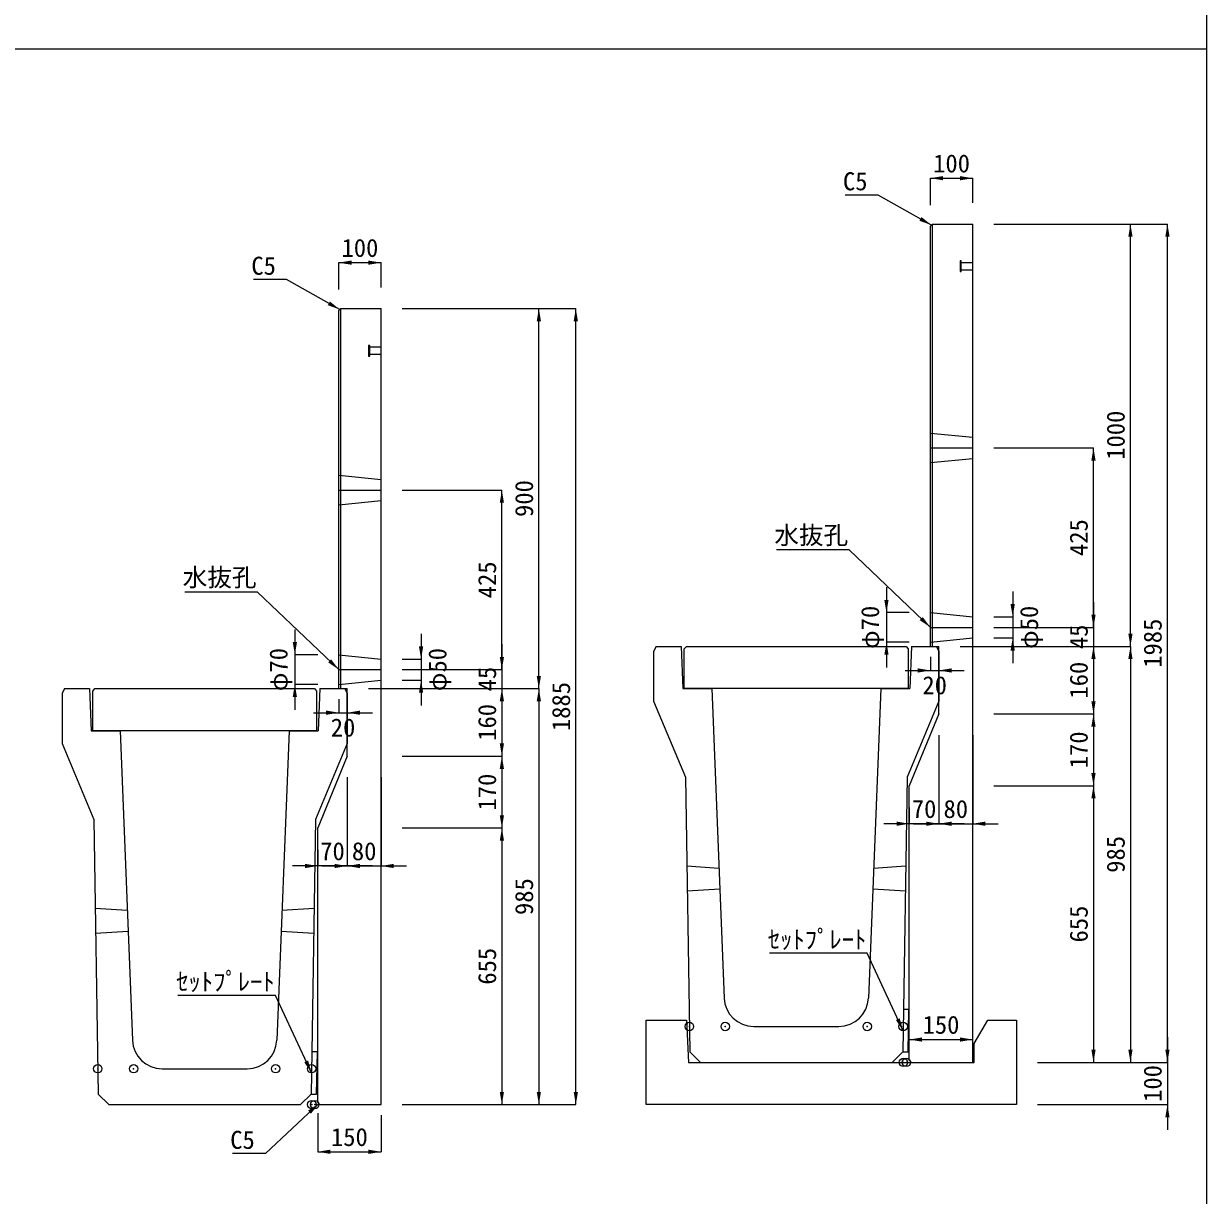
# Model space of a CAD drawing. Units: millimetres at full size, sheet at 1:40. Extents: x 172874 to 199766, y 869448 to 902797.
# Drawn here: x 182475 to 185274, y 875934 to 878708 of the extents above; entities that cross this region are included whole.
import ezdxf
from ezdxf.enums import TextEntityAlignment as Align

# ---------------------------------------------------------------- set-up
doc = ezdxf.new("R2010")
doc.units = ezdxf.units.MM
doc.header["$LTSCALE"] = 40
doc.header["$PDMODE"] = 32
doc.header["$PDSIZE"] = 20
for name, pattern in [('DASHED', [7.5, 6, -1.5]), ('USER2', [4.7625, 3.175, -1.5875]), ('USER3', [1.35, 0.75, -0.6])]:
    doc.linetypes.add(name, pattern=pattern)
for name, color, linetype, lineweight in [('セットプレート', 3, 'Continuous', 13), ('パネックスKDS', 2, 'Continuous', 13), ('図枠', 5, 'Continuous', 13), ('基礎ブロック', 2, 'Continuous', 13), ('寸法線', 7, 'Continuous', 13), ('引出線', 4, 'Continuous', 13), ('本体', 2, 'Continuous', 13), ('補助線', 8, 'Continuous', 13), ('ｲﾝｻｰﾄ', 3, 'USER3', 5)]:
    doc.layers.add(name, color=color, linetype=linetype, lineweight=lineweight)
doc.styles.add('ＭＳ ゴシック', font='')
doc.styles.get('ＭＳ ゴシック').set_extended_font_data('MS Gothic')

# ---------------------------------------------------------------- blocks, each defined once
blk = doc.blocks.new('filled_arrow')
at = {"color": 0, "linetype": 'Continuous', "lineweight": -2}
blk.add_solid([(7.5, 1.25), (0, 0), (7.5, -1.25)], dxfattribs=at)

msp = doc.modelspace()

# ---------------------------------------------------------------- linework, layer by layer
at = {"layer": 'セットプレート'}
for points in [[(184555.83, 876273.73), (184568.82, 876273.52), (184570.43, 876373.5), (184557.44, 876373.71)], [(183155.83, 876173.73), (183168.82, 876173.52), (183170.43, 876273.5), (183157.44, 876273.71)]]:
    msp.add_lwpolyline(points, close=True, dxfattribs=at)
at = {"layer": 'パネックスKDS'}
for p, q in [((184621.29, 878228.73), (184626.29, 878233.73)), ((184621.29, 877233.73), (184621.29, 878228.73)), ((184626.29, 878233.73), (184721.29, 878233.73)), ((184721.29, 876248.73), (184721.29, 878233.73)), ((183221.29, 878028.73), (183226.29, 878033.73)), ((183221.29, 877133.73), (183221.29, 878028.73)), ((183226.29, 878033.73), (183321.29, 878033.73)), ((183321.29, 876148.73), (183321.29, 878033.73)), ((184621.29, 877233.73), (184641.29, 877233.73)), ((184641.29, 877073.73), (184641.29, 877233.73)), ((183221.29, 877133.73), (183241.29, 877133.73)), ((183241.29, 876973.73), (183241.29, 877133.73)), ((184641.29, 877073.73), (184571.29, 876903.73)), ((183241.29, 876973.73), (183171.29, 876803.73)), ((184571.29, 876253.73), (184571.29, 876903.73)), ((183171.29, 876153.73), (183171.29, 876803.73)), ((184571.29, 876253.73), (184576.29, 876248.73)), ((184576.29, 876248.73), (184721.29, 876248.73)), ((183171.29, 876153.73), (183176.29, 876148.73)), ((183176.29, 876148.73), (183321.29, 876148.73))]:
    msp.add_line(p, q, dxfattribs=at)
at = {"layer": 'パネックスKDS', "lineweight": 5}
for p, q in [((184626.29, 877233.73), (184626.29, 878233.73)), ((183226.29, 877133.73), (183226.29, 878033.73))]:
    msp.add_line(p, q, dxfattribs=at)
at = {"layer": 'パネックスKDS', "linetype": 'DASHED', "lineweight": 9}
for p, q in [((184621.29, 877738.73), (184721.29, 877728.73)), ((184621.29, 877668.73), (184721.29, 877678.73)), ((183221.29, 877638.73), (183321.29, 877628.73)), ((183221.29, 877568.73), (183321.29, 877578.73)), ((184621.29, 877313.73), (184721.29, 877303.73)), ((184621.29, 877243.73), (184721.29, 877253.73)), ((183221.29, 877213.73), (183321.29, 877203.73)), ((183221.29, 877143.73), (183321.29, 877153.73))]:
    msp.add_line(p, q, dxfattribs=at)
at = {"layer": '図枠'}
for p, q in [((185274.21, 884548.33), (185274.21, 869448.33)), ((172874.21, 878648.33), (185274.21, 878648.33)), ((172874.21, 878648.33), (185274.21, 878648.33))]:
    msp.add_line(p, q, dxfattribs=at)
at = {"layer": '基礎ブロック'}
for p, q in [((183948.73, 876148.73), (183948.73, 876348.73)), ((183948.73, 876348.73), (184043.73, 876348.73)), ((184043.73, 876348.73), (184048.73, 876248.73)), ((184724.73, 876293.73), (184756.73, 876348.73)), ((184756.73, 876348.73), (184824.73, 876348.73)), ((184824.73, 876348.73), (184824.73, 876148.73)), ((184724.73, 876248.73), (184724.73, 876293.73)), ((184048.73, 876248.73), (184724.73, 876248.73)), ((184824.73, 876148.73), (183948.73, 876148.73))]:
    msp.add_line(p, q, dxfattribs=at)
at = {"layer": '寸法線'}
for p, q in [((184621.29, 878342.28), (184721.29, 878342.28)), ((184621.29, 878278.73), (184621.29, 878342.28)), ((184721.29, 878283.73), (184721.29, 878342.28)), ((184771.29, 878233.73), (185182.13, 878233.73)), ((184771.29, 878233.73), (185094.63, 878233.73)), ((185094.63, 877233.73), (185094.63, 878233.73)), ((185182.13, 876248.73), (185182.13, 878233.73)), ((183221.29, 878142.28), (183321.29, 878142.28)), ((183221.29, 878078.73), (183221.29, 878142.28)), ((183321.29, 878083.73), (183321.29, 878142.28)), ((183371.29, 878033.73), (183782.13, 878033.73)), ((183371.29, 878033.73), (183694.63, 878033.73)), ((183694.63, 877133.73), (183694.63, 878033.73)), ((183782.13, 876148.73), (183782.13, 878033.73)), ((184771.29, 877703.73), (185007.13, 877703.73)), ((185007.13, 877278.73), (185007.13, 877703.73)), ((183371.29, 877603.73), (183607.13, 877603.73)), ((183607.13, 877178.73), (183607.13, 877603.73)), ((184517.22, 877373.73), (184517.22, 877183.73)), ((184815.96, 877363.73), (184815.96, 877193.73)), ((185007.13, 877338.73), (185007.13, 877173.73)), ((184571.29, 877313.73), (184517.22, 877313.73)), ((184771.29, 877303.73), (184815.96, 877303.73)), ((183117.22, 877273.73), (183117.22, 877083.73)), ((184771.29, 877278.73), (185007.13, 877278.73)), ((184771.29, 877278.73), (185007.13, 877278.73)), ((183415.96, 877263.73), (183415.96, 877093.73)), ((184571.29, 877243.73), (184517.22, 877243.73)), ((184771.29, 877253.73), (184815.96, 877253.73)), ((183171.29, 877213.73), (183117.22, 877213.73)), ((183607.13, 877238.73), (183607.13, 877073.73)), ((184691.29, 877233.73), (185094.63, 877233.73)), ((184691.29, 877233.73), (185007.13, 877233.73)), ((184771.29, 877233.73), (185094.63, 877233.73)), ((184771.29, 877233.73), (185007.13, 877233.73)), ((185007.13, 877233.73), (185007.13, 877073.73)), ((185094.63, 877233.73), (185094.63, 876248.73)), ((183371.29, 877203.73), (183415.96, 877203.73)), ((184621.29, 877208.73), (184621.29, 877176.65)), ((184641.29, 877208.73), (184641.29, 877176.65)), ((183371.29, 877178.73), (183607.13, 877178.73)), ((183371.29, 877178.73), (183607.13, 877178.73)), ((184561.29, 877176.65), (184701.29, 877176.65)), ((183171.29, 877143.73), (183117.22, 877143.73)), ((183291.29, 877133.73), (183694.63, 877133.73)), ((183291.29, 877133.73), (183607.13, 877133.73)), ((183371.29, 877153.73), (183415.96, 877153.73)), ((183371.29, 877133.73), (183694.63, 877133.73)), ((183371.29, 877133.73), (183607.13, 877133.73)), ((183607.13, 877133.73), (183607.13, 876973.73)), ((183694.63, 877133.73), (183694.63, 876148.73)), ((183221.29, 877108.73), (183221.29, 877076.65)), ((183241.29, 877108.73), (183241.29, 877076.65)), ((183161.29, 877076.65), (183301.29, 877076.65)), ((184771.29, 877073.73), (185007.13, 877073.73)), ((184771.29, 877073.73), (185007.13, 877073.73)), ((185007.13, 877073.73), (185007.13, 876903.73)), ((184641.29, 877023.73), (184641.29, 876813.73)), ((184721.29, 877023.73), (184721.29, 876813.73)), ((183371.29, 876973.73), (183607.13, 876973.73)), ((183371.29, 876973.73), (183607.13, 876973.73)), ((183607.13, 876973.73), (183607.13, 876803.73)), ((183241.29, 876923.73), (183241.29, 876713.73)), ((183321.29, 876923.73), (183321.29, 876713.73)), ((184771.29, 876903.73), (185007.13, 876903.73)), ((184771.29, 876903.73), (185007.13, 876903.73)), ((185007.13, 876903.73), (185007.13, 876248.73)), ((184571.29, 876851.99), (184571.29, 876813.73)), ((184641.29, 876853.73), (184641.29, 876813.73)), ((183371.29, 876803.73), (183607.13, 876803.73)), ((183371.29, 876803.73), (183607.13, 876803.73)), ((183607.13, 876803.73), (183607.13, 876148.73)), ((184701.29, 876813.73), (184511.29, 876813.73)), ((184581.29, 876813.73), (184781.29, 876813.73)), ((183171.29, 876751.99), (183171.29, 876713.73)), ((183241.29, 876753.73), (183241.29, 876713.73)), ((183301.29, 876713.73), (183111.29, 876713.73)), ((183181.29, 876713.73), (183381.29, 876713.73)), ((184571.29, 876302.72), (184721.29, 876302.72)), ((184571.29, 876278.73), (184571.29, 876302.72)), ((184721.29, 876273.73), (184721.29, 876302.72)), ((185182.13, 876308.73), (185182.13, 876088.73)), ((184874.73, 876248.73), (185182.13, 876248.73)), ((184874.73, 876248.73), (185094.63, 876248.73)), ((184874.73, 876248.73), (185007.13, 876248.73)), ((184874.73, 876248.73), (185182.13, 876248.73)), ((183371.29, 876148.73), (183782.13, 876148.73)), ((183371.29, 876148.73), (183694.63, 876148.73)), ((183371.29, 876148.73), (183607.13, 876148.73)), ((184874.73, 876148.73), (185182.13, 876148.73)), ((183171.29, 876128.73), (183171.29, 876036.93)), ((183321.29, 876123.73), (183321.29, 876036.93)), ((183171.29, 876036.93), (183321.29, 876036.93))]:
    msp.add_line(p, q, dxfattribs=at)
at = {"layer": '引出線'}
for points in [[(184623.79, 878231.23), (184497.42, 878302.31), (184419.65, 878302.31)], [(183223.79, 878031.23), (183097.42, 878102.31), (183019.65, 878102.31)], [(184621.29, 877278.73), (184428.83, 877462.18), (184257.09, 877462.18)], [(183221.29, 877178.73), (183028.83, 877362.18), (182857.09, 877362.18)], [(184556.63, 876323.72), (184471.79, 876507.18), (184240.43, 876507.18)], [(183156.63, 876223.72), (183071.79, 876407.18), (182840.43, 876407.18)], [(183173.79, 876151.23), (183047.42, 876032.58), (182969.65, 876032.58)]]:
    msp.add_lwpolyline(points, dxfattribs=at)
at = {"layer": '本体'}
for p, q in [((183972.29, 877233.73), (183966.29, 877221.73)), ((183966.29, 877221.73), (183966.29, 877103.73)), ((183972.29, 877233.73), (184031.29, 877233.73)), ((184031.29, 877233.73), (184035.29, 877133.73)), ((184576.29, 877233.73), (184572.29, 877133.73)), ((184576.29, 877233.73), (184635.29, 877233.73)), ((184635.29, 877233.73), (184641.29, 877221.73)), ((184641.29, 877221.73), (184641.29, 877103.73)), ((182572.29, 877133.73), (182566.29, 877121.73)), ((182572.29, 877133.73), (182631.29, 877133.73)), ((182631.29, 877133.73), (182635.29, 877033.73)), ((183176.29, 877133.73), (183172.29, 877033.73)), ((183176.29, 877133.73), (183235.29, 877133.73)), ((183235.29, 877133.73), (183241.29, 877121.73)), ((184035.29, 877133.73), (184103.79, 877133.73)), ((184103.79, 877133.73), (184133.1, 876400.93)), ((184503.79, 877133.73), (184474.48, 876400.93)), ((184503.79, 877133.73), (184572.29, 877133.73)), ((182566.29, 877121.73), (182566.29, 877003.73)), ((183241.29, 877121.73), (183241.29, 877003.73)), ((183966.29, 877103.73), (184041.29, 876923.73)), ((184641.29, 877103.73), (184566.29, 876923.73)), ((182635.29, 877033.73), (182703.79, 877033.73)), ((182703.79, 877033.73), (182733.1, 876300.93)), ((183103.79, 877033.73), (183074.48, 876300.93)), ((183103.79, 877033.73), (183172.29, 877033.73)), ((182566.29, 877003.73), (182641.29, 876823.73)), ((183241.29, 877003.73), (183166.29, 876823.73)), ((184041.29, 876923.73), (184051.76, 876273.73)), ((184566.29, 876923.73), (184555.83, 876273.73)), ((182641.29, 876823.73), (182651.76, 876173.73)), ((183166.29, 876823.73), (183155.83, 876173.73)), ((184203.05, 876333.73), (184404.54, 876333.73)), ((184051.76, 876273.73), (184077.16, 876248.73)), ((184530.42, 876248.73), (184555.83, 876273.73)), ((182803.05, 876233.73), (183004.54, 876233.73)), ((184077.16, 876248.73), (184530.42, 876248.73)), ((182651.76, 876173.73), (182677.16, 876148.73)), ((182677.16, 876148.73), (183130.42, 876148.73)), ((183130.42, 876148.73), (183155.83, 876173.73))]:
    msp.add_line(p, q, dxfattribs=at)
at = {"layer": '本体', "linetype": 'USER2'}
for p, q in [((184044.67, 876713.73), (184120.79, 876708.73)), ((184486.79, 876708.73), (184562.91, 876713.73)), ((184122.79, 876658.73), (184045.64, 876653.73)), ((184561.94, 876653.73), (184484.79, 876658.73)), ((182644.67, 876613.73), (182720.79, 876608.73)), ((183086.79, 876608.73), (183162.91, 876613.73)), ((182722.79, 876558.73), (182645.64, 876553.73)), ((183161.94, 876553.73), (183084.79, 876558.73))]:
    msp.add_line(p, q, dxfattribs=at)
at = {"layer": '本体', "lineweight": 20}
for points in [[(184038.79, 877227.73), (184043.79, 877233.73), (184563.79, 877233.73), (184568.79, 877227.73), (184568.79, 877133.73), (184038.79, 877133.73)], [(182638.79, 877127.73), (182643.79, 877133.73), (183163.79, 877133.73), (183168.79, 877127.73), (183168.79, 877033.73), (182638.79, 877033.73)]]:
    msp.add_lwpolyline(points, close=True, dxfattribs=at)
at = {"layer": '本体'}
for centre, start, end in [((184203.05, 876403.73), 182.29061, 270), ((184404.54, 876403.73), 270, 357.70939), ((182803.05, 876303.73), 182.29061, 270), ((183004.54, 876303.73), 270, 357.70939)]:
    msp.add_arc(centre, 70, start, end, dxfattribs=at)
at = {"layer": '補助線'}
for p, q in [((184621.29, 877703.73), (184721.29, 877703.73)), ((183221.29, 877603.73), (183321.29, 877603.73)), ((184621.29, 877278.73), (184721.29, 877278.73)), ((183221.29, 877178.73), (183321.29, 877178.73))]:
    msp.add_line(p, q, dxfattribs=at)
for p in [(184050.79, 876333.73), (184135.79, 876333.73), (184471.79, 876333.73), (184556.79, 876333.73), (182650.79, 876233.73), (182735.79, 876233.73), (183071.79, 876233.73), (183156.79, 876233.73), (184557.29, 876248.73), (184564.29, 876248.73), (184564.29, 876248.73), (183157.29, 876148.73), (183164.29, 876148.73), (183164.29, 876148.73)]:
    msp.add_point(p, dxfattribs=at)
at = {"layer": 'ｲﾝｻｰﾄ'}
for p, q in [((184691.29, 878146.23), (184691.29, 878121.23)), ((184694.29, 878146.23), (184691.29, 878146.23)), ((184694.29, 878121.23), (184694.29, 878146.23)), ((184721.29, 878142.23), (184694.29, 878142.23)), ((184691.29, 878121.23), (184694.29, 878121.23)), ((184694.29, 878125.23), (184721.29, 878125.23)), ((183291.29, 877946.23), (183291.29, 877921.23)), ((183294.29, 877946.23), (183291.29, 877946.23)), ((183294.29, 877921.23), (183294.29, 877946.23)), ((183321.29, 877942.23), (183294.29, 877942.23)), ((183291.29, 877921.23), (183294.29, 877921.23)), ((183294.29, 877925.23), (183321.29, 877925.23))]:
    msp.add_line(p, q, dxfattribs=at)

# ---------------------------------------------------------------- block references
at = {"layer": '寸法線', "xscale": 4, "yscale": 4}
for p in [(184621.29, 878342.28), (183221.29, 878142.28), (184641.29, 877176.65), (183241.29, 877076.65), (184641.29, 876813.73), (184721.29, 876813.73), (183241.29, 876713.73), (183321.29, 876713.73), (184571.29, 876302.72), (183171.29, 876036.93)]:
    msp.add_blockref('filled_arrow', p, dxfattribs=at)
for p, rotation in [((184721.29, 878342.28), 180), ((185094.63, 878233.73), 270), ((185182.13, 878233.73), 270), ((183321.29, 878142.28), 180), ((183694.63, 878033.73), 270), ((183782.13, 878033.73), 270), ((185007.13, 877703.73), 270), ((183607.13, 877603.73), 270), ((184517.22, 877313.73), 90), ((184815.96, 877303.73), 90), ((185007.13, 877278.73), 90), ((185007.13, 877278.73), 90), ((183117.22, 877213.73), 90), ((184517.22, 877243.73), 270), ((184815.96, 877253.73), 270), ((185094.63, 877233.73), 90), ((183415.96, 877203.73), 90), ((185007.13, 877233.73), 270), ((185007.13, 877233.73), 270), ((185094.63, 877233.73), 270), ((183607.13, 877178.73), 90), ((183607.13, 877178.73), 90), ((183694.63, 877133.73), 90), ((184621.29, 877176.65), 180), ((183117.22, 877143.73), 270), ((183415.96, 877153.73), 270), ((183607.13, 877133.73), 270), ((183607.13, 877133.73), 270), ((183694.63, 877133.73), 270), ((185007.13, 877073.73), 90), ((183221.29, 877076.65), 180), ((185007.13, 877073.73), 270), ((183607.13, 876973.73), 90), ((183607.13, 876973.73), 270), ((185007.13, 876903.73), 90), ((185007.13, 876903.73), 270), ((183607.13, 876803.73), 90), ((183607.13, 876803.73), 270), ((184571.29, 876813.73), 180), ((184641.29, 876813.73), 180), ((183171.29, 876713.73), 180), ((183241.29, 876713.73), 180), ((184721.29, 876302.72), 180), ((185007.13, 876248.73), 90), ((185094.63, 876248.73), 90), ((185182.13, 876248.73), 90), ((185182.13, 876248.73), 90), ((183607.13, 876148.73), 90), ((183694.63, 876148.73), 90), ((183782.13, 876148.73), 90), ((185182.13, 876148.73), 270), ((183321.29, 876036.93), 180)]:
    msp.add_blockref('filled_arrow', p, dxfattribs=dict(at, rotation=rotation))
at = {"layer": '引出線', "xscale": 4, "yscale": 4}
for p, rotation in [((184623.79, 878231.23), 150.6), ((183223.79, 878031.23), 150.6), ((184621.29, 877278.73), 136.4), ((183221.29, 877178.73), 136.4), ((184556.63, 876323.72), 114.8), ((183156.63, 876223.72), 114.8), ((183173.79, 876151.23), 223.2)]:
    msp.add_blockref('filled_arrow', p, dxfattribs=dict(at, rotation=rotation))

# ---------------------------------------------------------------- texts
at = {"layer": '寸法線', "style": 'ＭＳ ゴシック'}
for s, p in [('100', (184671.29, 878377.28)), ('100', (183271.29, 878177.28)), ('20', (184631.29, 877141.65)), ('20', (183231.29, 877041.65)), ('70', (184606.29, 876848.73)), ('80', (184681.29, 876848.73)), ('70', (183206.29, 876748.73)), ('80', (183281.29, 876748.73)), ('150', (184646.29, 876337.72)), ('150', (183246.29, 876071.93))]:
    msp.add_text(s, height=42.72, dxfattribs=at).set_placement(p, align=Align.MIDDLE_CENTER)
for s, p in [('1000', (185059.63, 877733.73)), ('900', (183659.63, 877583.73)), ('425', (184972.13, 877491.23)), ('425', (183572.13, 877391.23)), ('φ70', (184478.56, 877278.73)), ('φ50', (184854.62, 877278.73)), ('45', (184972.13, 877256.23)), ('1985', (185147.13, 877241.23)), ('φ70', (183078.56, 877178.73)), ('φ50', (183454.62, 877178.73)), ('160', (184972.13, 877153.73)), ('45', (183572.13, 877156.23)), ('1885', (183747.13, 877091.23)), ('160', (183572.13, 877053.73)), ('170', (184972.13, 876988.73)), ('170', (183572.13, 876888.73)), ('985', (185059.63, 876741.23)), ('985', (183659.63, 876641.23)), ('655', (184972.13, 876576.23)), ('655', (183572.13, 876476.23)), ('100', (185147.13, 876198.73))]:
    msp.add_text(s, height=42.72, rotation=90, dxfattribs=at).set_placement(p, align=Align.MIDDLE_CENTER)
at = {"layer": '引出線', "style": 'ＭＳ ゴシック'}
for s, p in [('C5', (184472.42, 878356.31)), ('C5', (183072.42, 878156.31)), ('水抜孔', (184426.58, 877518.46)), ('水抜孔', (183026.58, 877418.46)), ('ｾｯﾄﾌﾟﾚｰﾄ', (184469.54, 876561.18)), ('ｾｯﾄﾌﾟﾚｰﾄ', (183069.54, 876461.18)), ('C5', (183022.42, 876086.58))]:
    msp.add_text(s, height=42.72, dxfattribs=at).set_placement(p, align=Align.TOP_RIGHT)

doc.saveas('drawing.dxf')
